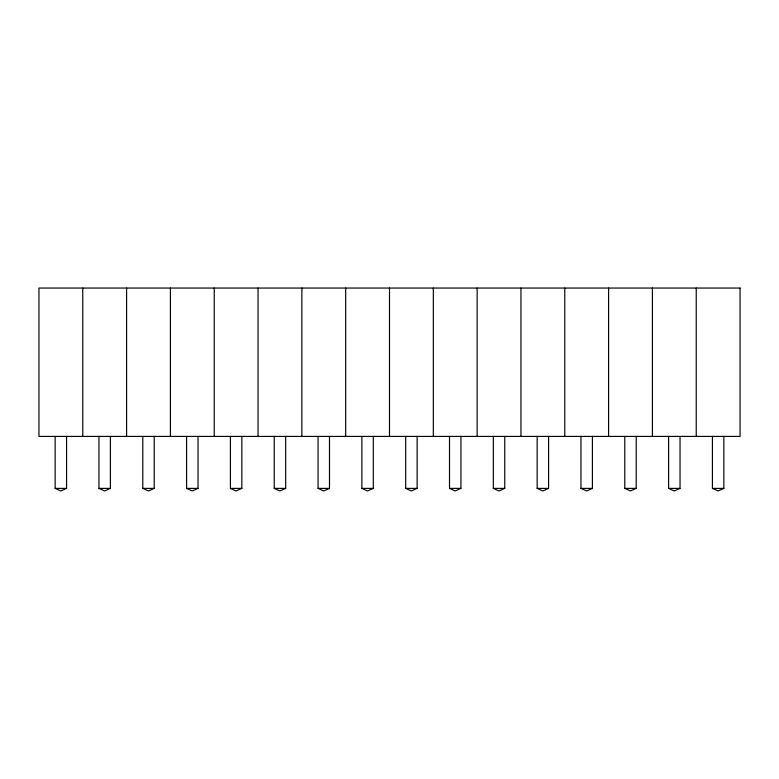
<?xml version="1.0" encoding="UTF-8"?>
<svg xmlns="http://www.w3.org/2000/svg" width="779" height="779" viewBox="0 0 779 779"><rect width="100%" height="100%" fill="white"/><g stroke="black" fill="none" stroke-linecap="round" stroke-linejoin="round"><path stroke-width="1.17" d="M66.575 436.415L66.575 488.394L60.791 490.945L55.143 488.394L55.143 436.415M110.394 436.415L110.394 488.394L104.61 490.945L98.962 488.394L98.962 436.415M154.213 436.415L154.213 488.394L148.429 490.945L142.781 488.394L142.781 436.415M198.032 436.415L198.032 488.394L192.247 490.945L186.6 488.394L186.6 436.415M241.85 436.415L241.85 488.394L236.066 490.945L230.418 488.394L230.418 436.415M285.669 436.415L285.669 488.394L279.885 490.945L274.237 488.394L274.237 436.415M329.488 436.415L329.488 488.394L323.704 490.945L318.056 488.394L318.056 436.415M373.307 436.415L373.307 488.394L367.522 490.945L361.875 488.394L361.875 436.415M417.125 436.415L417.125 488.394L411.341 490.945L405.693 488.394L405.693 436.415M460.944 436.415L460.944 488.394L455.16 490.945L449.512 488.394L449.512 436.415M504.763 436.415L504.763 488.394L498.979 490.945L493.331 488.394L493.331 436.415M548.582 436.415L548.582 488.394L542.797 490.945L537.15 488.394L537.15 436.415M592.4 436.415L592.4 488.394L586.616 490.945L580.968 488.394L580.968 436.415M636.219 436.415L636.219 488.394L630.435 490.945L624.787 488.394L624.787 436.415M680.038 436.415L680.038 488.394L674.254 490.945L668.606 488.394L668.606 436.415M723.857 436.415L723.857 488.394L718.072 490.945L712.425 488.394L712.425 436.415M55.143 488.394L66.575 488.394M98.962 488.394L110.394 488.394M142.781 488.394L154.213 488.394M186.6 488.394L198.032 488.394M230.418 488.394L241.85 488.394M274.237 488.394L285.669 488.394M318.056 488.394L329.488 488.394M361.875 488.394L373.307 488.394M405.693 488.394L417.125 488.394M449.512 488.394L460.944 488.394M493.331 488.394L504.763 488.394M537.15 488.394L548.582 488.394M580.968 488.394L592.4 488.394M624.787 488.394L636.219 488.394M668.606 488.394L680.038 488.394M712.425 488.394L723.857 488.394M696.231 288.055L696.231 436.415M652.413 288.055L652.413 436.415M608.594 288.055L608.594 436.415M564.775 288.055L564.775 436.415M520.956 288.055L520.956 436.415M477.137 288.055L477.137 436.415M433.319 288.055L433.319 436.415M389.5 288.055L389.5 436.415M345.681 288.055L345.681 436.415M301.863 288.055L301.863 436.415M258.044 288.055L258.044 436.415M214.225 288.055L214.225 436.415M170.406 288.055L170.406 436.415M126.588 288.055L126.588 436.415M82.769 288.055L82.769 436.415M740.05 288.055L38.95 288.055L38.95 436.415L740.05 436.415L740.05 288.055"/></g></svg>
